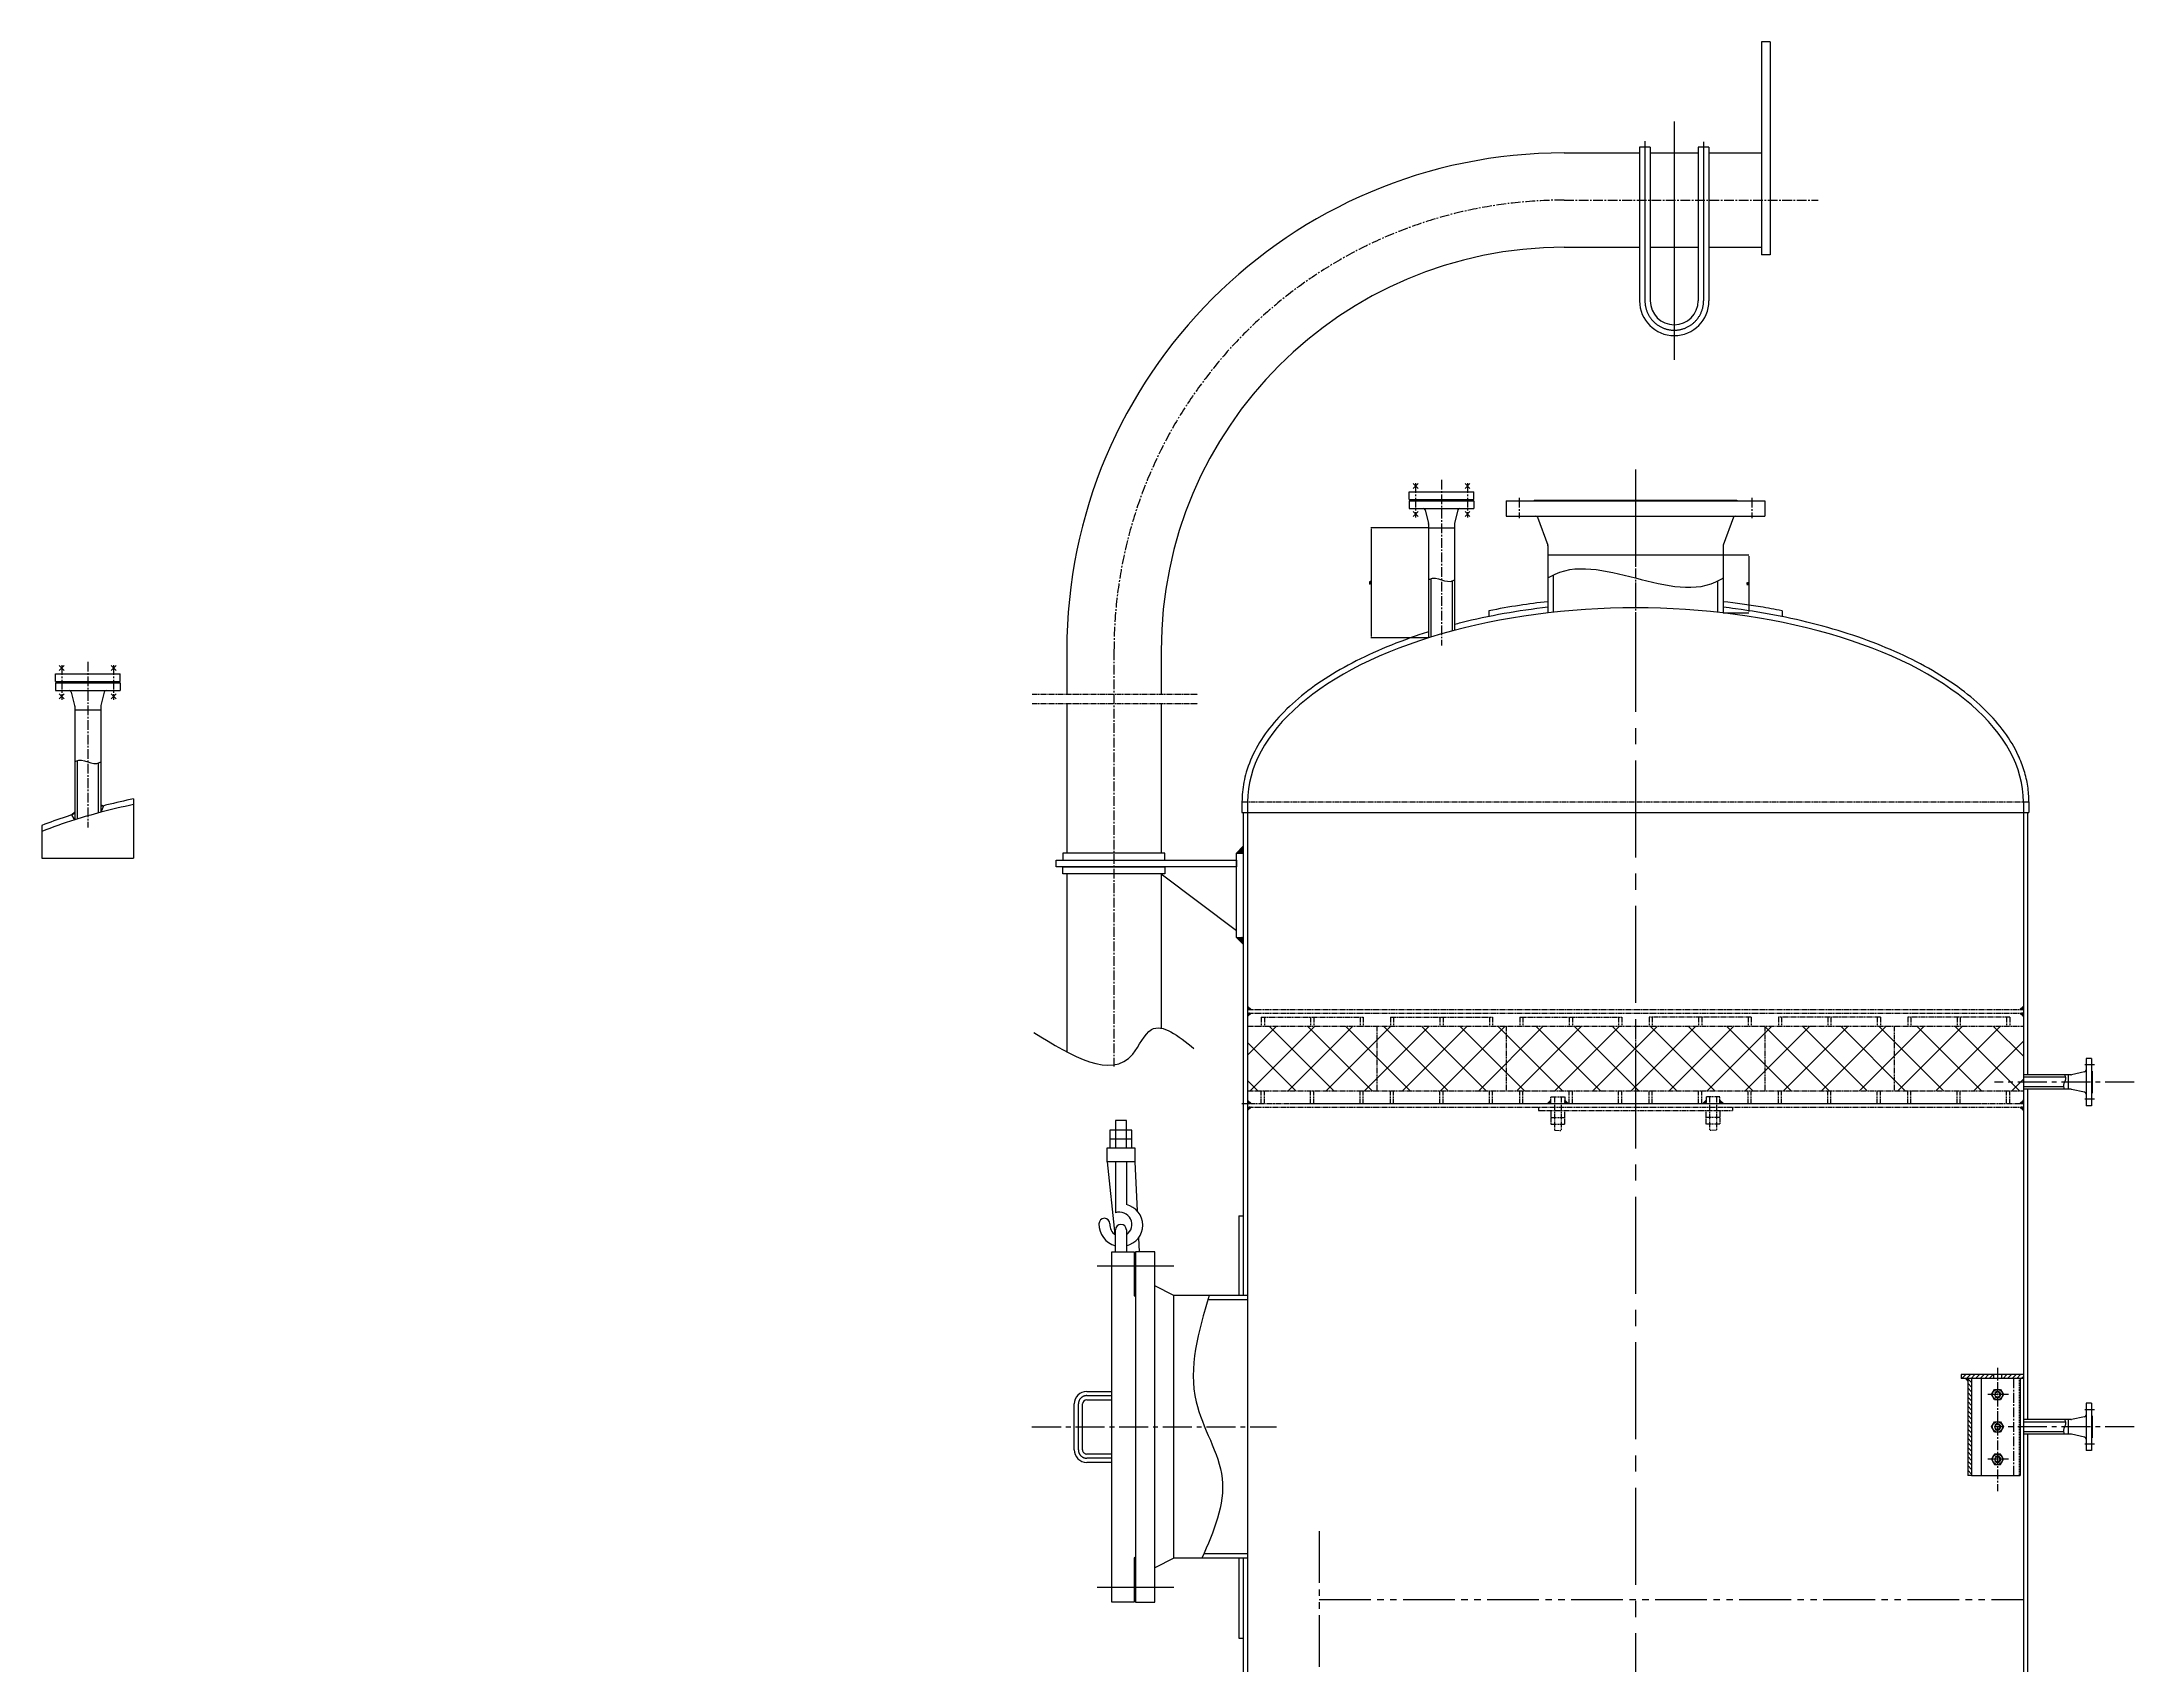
# Model space of a CAD drawing. Extents: x 45567 to 121349, y -17555 to 19241.
# Drawn here: x 65056 to 69911, y 11748 to 15514 of the extents above; entities that cross this region are included whole.
import ezdxf

# ---------------------------------------------------------------- set-up
doc = ezdxf.new("R2010")
doc.units = 0
doc.header["$LTSCALE"] = 30
doc.header["$MEASUREMENT"] = 0
for name, pattern in [('CENTER2', [1.125, 0.75, -0.125, 0.125, -0.125]), ('DASHDOT-S', [14, 10, -2, 0, -2]), ('LIDIVIDE', [0.65, 0.4, -0.05, 0.05, -0.05, 0.05, -0.05])]:
    doc.linetypes.add(name, pattern=pattern)
doc.layers.get('DEFPOINTS').update_dxf_attribs({"linetype": 'CONTINUOUS'})
for name, color, linetype in [('1', 2, 'CONTINUOUS'), ('2', 1, 'CONTINUOUS'), ('3', 3, 'CENTER2'), ('4', 3, 'CENTER2'), ('5', 6, 'LIDIVIDE')]:
    doc.layers.add(name, color=color, linetype=linetype)
doc.styles.add('HZ', font='simplex.shx', dxfattribs={"width": 0.75, "bigfont": 'SBTXT.shx'})
doc.dimstyles.new('STANDARD$0', dxfattribs={"dimtxt": 3.2, "dimasz": 2.8, "dimexe": 0.6, "dimexo": 0.6, "dimgap": 1, "dimtad": 1, "dimdec": 0, "dimzin": 0, "dimdsep": 46, "dimtxsty": 'HZ', "dimcen": 0.09, "dimadec": 0, "dimazin": 0, "dimtfac": 1, "dimtdec": 0, "dimtmove": 0, "dimatfit": 3, "dimfxl": 0, "dimtolj": 1, "dimtzin": 0, "dimarcsym": 0})

# ---------------------------------------------------------------- blocks, each defined once
blk = doc.blocks.new('*D844')
at = {"layer": '1', "color": 0, "lineweight": -2}
for p, q in [((68957.3, 14324), (69016.8, 14324)), ((69016.2, 14321.2), (69016.2, 14192.2)), ((68957.3, 14189.4), (69016.8, 14189.4))]:
    blk.add_line(p, q, dxfattribs=at)
at = {"layer": '1', "color": 0}
for points in [[(69015.7, 14321.2), (69016.6, 14321.2), (69016.2, 14324)], [(69015.7, 14192.2), (69016.6, 14192.2), (69016.2, 14189.4)]]:
    blk.add_solid(points, dxfattribs=at)
at = {"layer": 'DEFPOINTS', "color": 0}
for p in [(68956.7, 14324), (68956.7, 14189.4), (69016.2, 14189.4)]:
    blk.add_point(p, dxfattribs=at)
at = {"layer": '1', "color": 0, "insert": (69013.6, 14256.7), "char_height": 3.2, "attachment_point": 5, "rotation": 90, "style": 'HZ'}
blk.add_mtext('\\A1;135', dxfattribs=at)
blk = doc.blocks.new('*D845')
at = {"layer": '1', "color": 0, "lineweight": -2}
for p, q in [((68272.7, 14387), (68139.7, 14387)), ((68140.3, 14384.2), (68140.3, 14134.4)), ((68272.7, 14131.6), (68139.7, 14131.6))]:
    blk.add_line(p, q, dxfattribs=at)
at = {"layer": '1', "color": 0}
for points in [[(68139.8, 14384.2), (68140.8, 14384.2), (68140.3, 14387)], [(68139.8, 14134.4), (68140.8, 14134.4), (68140.3, 14131.6)]]:
    blk.add_solid(points, dxfattribs=at)
at = {"layer": 'DEFPOINTS', "color": 0}
for p in [(68273.3, 14387), (68140.3, 14131.6), (68273.3, 14131.6)]:
    blk.add_point(p, dxfattribs=at)
at = {"layer": '1', "color": 0, "insert": (68137.7, 14259.3), "char_height": 3.2, "attachment_point": 5, "rotation": 90, "style": 'HZ'}
blk.add_mtext('\\A1;255', dxfattribs=at)

msp = doc.modelspace()

# ---------------------------------------------------------------- hatches: boundary and pattern name
at = {"layer": '1'}
h = msp.add_hatch(dxfattribs=at)
h.set_pattern_fill('ANSI37', color=256, style=0)
h.set_pattern_definition([(45, (19733.07079, 16025.40046), (-0.08838834765, 0.08838834765), []), (135, (19733.07079, 16025.40046), (-0.08838834765, -0.08838834765), [])])
h.paths.add_polyline_path([(67843.460792, 13647.817223), (67827.542596, 13631.899027), (67843.460792, 13631.899027)])
h = msp.add_hatch(dxfattribs=at)
h.set_pattern_fill('ANSI37', color=256, style=0)
h.set_pattern_definition([(315, (19733.07079, 11043.11959), (-0.08838834765, -0.08838834765), []), (225, (19733.07079, 11043.11959), (-0.08838834765, 0.08838834765), [])])
h.paths.add_polyline_path([(67843.460792, 13420.702829), (67827.542596, 13436.621024), (67843.460792, 13436.621024)])
h = msp.add_hatch(dxfattribs=at)
h.set_pattern_fill('ANSI37', color=256, style=0)
h.set_pattern_definition([(315, (19719.07079, 10206.56046), (-0.08838834765, -0.08838834765), []), (225, (19719.07079, 10206.56046), (-0.08838834765, 0.08838834765), [])])
h.paths.add_polyline_path([(67861.460792, 13268.980465), (67853.460792, 13268.980465), (67853.460792, 13276.980465)])
h.paths.add_polyline_path([(67853.460792, 13252.980465), (67853.460792, 13260.980465), (67861.460792, 13260.980465)])
h = msp.add_hatch(dxfattribs=at)
h.set_pattern_fill('ANSI37', color=256, style=0)
h.set_pattern_definition([(225, (117787.85079, 10206.57952), (0.08838834765, -0.08838834765), []), (315, (117787.85079, 10206.57952), (0.08838834765, 0.08838834765), [])])
h.paths.add_polyline_path([(69645.460792, 13268.99952), (69653.460792, 13268.99952), (69653.460792, 13276.99952)])
h.paths.add_polyline_path([(69653.460792, 13252.99952), (69653.460792, 13260.99952), (69645.460792, 13260.99952)])
h = msp.add_hatch(dxfattribs=at)
h.set_pattern_fill('ANSI37', color=256, style=0)
h.set_pattern_definition([(45, (19719.07079, 16105.40046), (-0.08838834765, 0.08838834765), []), (135, (19719.07079, 16105.40046), (-0.08838834765, -0.08838834765), [])])
h.paths.add_polyline_path([(67861.460792, 13042.980465), (67853.460792, 13042.980465), (67853.460792, 13034.980465)])
h.paths.add_polyline_path([(67853.460792, 13058.980465), (67853.460792, 13050.980465), (67861.460792, 13050.980465)])
h = msp.add_hatch(dxfattribs=at)
h.set_pattern_fill('ANSI37', color=256, style=0)
h.set_pattern_definition([(45, (19819.07079, 16105.40046), (-0.08838834765, 0.08838834765), []), (135, (19819.07079, 16105.40046), (-0.08838834765, -0.08838834765), [])])
h.paths.add_polyline_path([(68549.420792, 13050.980465), (68557.420792, 13050.980465), (68557.420792, 13058.980465)])
h = msp.add_hatch(dxfattribs=at)
h.set_pattern_fill('ANSI37', color=256, style=0)
h.set_pattern_definition([(135, (117327.77079, 16105.40046), (0.08838834765, 0.08838834765), []), (45, (117327.77079, 16105.40046), (0.08838834765, -0.08838834765), [])])
h.paths.add_polyline_path([(68589.420792, 13058.980465), (68597.420792, 13050.980465), (68589.420792, 13050.980465)])
h = msp.add_hatch(dxfattribs=at)
h.set_pattern_fill('ANSI37', color=256, style=0)
h.set_pattern_definition([(45, (20179.15079, 16105.40046), (-0.08838834765, 0.08838834765), []), (135, (20179.15079, 16105.40046), (-0.08838834765, -0.08838834765), [])])
h.paths.add_polyline_path([(68917.500792, 13058.980465), (68909.500792, 13050.980465), (68917.500792, 13050.980465)])
h = msp.add_hatch(dxfattribs=at)
h.set_pattern_fill('ANSI37', color=256, style=0)
h.set_pattern_definition([(135, (117687.85079, 16105.40046), (0.08838834765, 0.08838834765), []), (45, (117687.85079, 16105.40046), (0.08838834765, -0.08838834765), [])])
h.paths.add_polyline_path([(68949.500792, 13058.980465), (68957.500792, 13050.980465), (68949.500792, 13050.980465)])
h = msp.add_hatch(dxfattribs=at)
h.set_pattern_fill('ANSI37', color=256, style=0)
h.set_pattern_definition([(135, (117787.85079, 16105.41952), (0.08838834765, 0.08838834765), []), (45, (117787.85079, 16105.41952), (0.08838834765, -0.08838834765), [])])
h.paths.add_polyline_path([(69645.460792, 13042.99952), (69653.460792, 13042.99952), (69653.460792, 13034.99952)])
h.paths.add_polyline_path([(69653.460792, 13058.99952), (69653.460792, 13050.99952), (69645.460792, 13050.99952)])
h = msp.add_hatch(dxfattribs=at)
h.set_pattern_fill('ANSI31', color=256, scale=60, angle=90, style=0)
h.set_pattern_definition([(45, (912020.8736, -229697.015), (5.30330086, -5.30330086), [])])
h.paths.add_polyline_path([(69602.460792, 12422.480465), (69653.460792, 12422.480465), (69653.460792, 12413.480465), (69602.460792, 12413.480465)])
h.paths.add_polyline_path([(69509.460792, 12422.480465), (69584.460792, 12422.480465), (69584.460792, 12413.480465), (69509.460792, 12413.480465)])
h = msp.add_hatch(dxfattribs=at)
h.set_pattern_fill('ANSI31', color=256, scale=60, style=0)
h.set_pattern_definition([(135, (912020.8736, -229697.015), (5.30330086, 5.30330086), [])])
h.paths.add_polyline_path([(69533.460792, 12300.980465), (69524.460792, 12300.980465), (69524.460792, 12413.480465), (69533.460792, 12413.480465)])
h.paths.add_polyline_path([(69533.460792, 12188.480465), (69524.460792, 12188.480465), (69524.460792, 12300.980465), (69533.460792, 12300.980465)])
at = {"layer": '5'}
h = msp.add_hatch(dxfattribs=at)
h.set_pattern_fill('ANSI37', color=256, scale=500, style=0)
h.set_pattern_definition([(45, (-265002.41, -89617.467), (-44.194174, 44.194174), []), (135, (-265002.41, -89617.467), (-44.194174, -44.194174), [])])
h.paths.add_polyline_path([(68153.460792, 13080.980465), (68153.460792, 13230.980465), (67853.460792, 13230.980465), (67853.460792, 13080.980465)])
h.paths.add_polyline_path([(68453.460792, 13080.980465), (68453.460792, 13230.980465), (68153.460792, 13230.980465), (68153.460792, 13080.980465)])
h.paths.add_polyline_path([(68753.460792, 13080.980465), (68753.460792, 13230.980465), (68453.460792, 13230.980465), (68453.460792, 13080.980465)])
h.paths.add_polyline_path([(69053.460792, 13080.980465), (69053.460792, 13230.980465), (68753.460792, 13230.980465), (68753.460792, 13080.980465)])
h.paths.add_polyline_path([(69353.460792, 13080.980465), (69353.460792, 13230.980465), (69053.460792, 13230.980465), (69053.460792, 13080.980465)])
h.paths.add_polyline_path([(69653.460792, 13080.980465), (69653.460792, 13230.980465), (69353.460792, 13230.980465), (69353.460792, 13080.980465)])

# ---------------------------------------------------------------- linework, layer by layer
at = {"layer": '1'}
for p, q in [((65192.271141, 13743.986933), (65198.926716, 13741.843358)), ((65198.926716, 13741.843358), (65194.375283, 13730.165194)), ((65268.505682, 13757.831565), (65268.505682, 13620.367001)), ((65055.736601, 13696.312342), (65055.736601, 13620.367001)), ((65131.971141, 13727.776311), (65124.768954, 13720.613419)), ((65124.768954, 13720.613419), (65130.172209, 13711.906918)), ((65130.172209, 13711.906918), (65130.172209, 13708.689813)), ((65194.375283, 13730.165194), (65194.375283, 13727.236253)), ((67827.542596, 13631.899027), (67843.460792, 13647.817223)), ((65055.736601, 13620.367001), (65268.505682, 13620.367001)), ((67827.542596, 13436.621024), (67843.460792, 13420.702829)), ((67853.460792, 13276.980465), (67861.460792, 13268.980465)), ((67861.460792, 13260.980465), (67853.460792, 13252.980465)), ((69653.460792, 13276.99952), (69645.460792, 13268.99952)), ((69645.460792, 13260.99952), (69653.460792, 13252.99952)), ((67861.460792, 13050.980465), (67853.460792, 13058.980465)), ((67853.460792, 13034.980465), (67861.460792, 13042.980465)), ((69645.460792, 13050.99952), (69653.460792, 13058.99952)), ((69653.460792, 13034.99952), (69645.460792, 13042.99952)), ((69642.642104, 12409.274461), (69645.754343, 12409.274461)), ((69642.642104, 12405.310701), (69645.754343, 12405.310701)), ((69642.642104, 12401.500467), (69645.754343, 12401.500467)), ((69642.642104, 12397.478398), (69645.754343, 12397.478398)), ((69642.642104, 12393.514639), (69645.754343, 12393.514639)), ((69642.642104, 12389.704405), (69645.754343, 12389.704405)), ((69642.642104, 12385.894171), (69645.754343, 12385.894171)), ((69642.642104, 12381.930412), (69645.754343, 12381.930412)), ((69642.642104, 12377.966652), (69645.754343, 12377.966652)), ((69642.642104, 12374.156419), (69645.754343, 12374.156419)), ((69642.642104, 12370.346185), (69645.754343, 12370.346185)), ((69642.642104, 12366.382425), (69645.754343, 12366.382425)), ((69642.642104, 12362.360356), (69645.754343, 12362.360356)), ((69642.642104, 12358.550123), (69645.754343, 12358.550123)), ((69642.642104, 12354.586363), (69645.754343, 12354.586363)), ((69642.642104, 12350.622603), (69645.754343, 12350.622603)), ((69642.642104, 12346.81237), (69645.754343, 12346.81237)), ((69642.642104, 12342.7903), (69645.754343, 12342.7903)), ((69642.642104, 12338.826541), (69645.754343, 12338.826541)), ((69642.642104, 12335.016307), (69645.754343, 12335.016307)), ((69642.642104, 12331.206074), (69645.754343, 12331.206074)), ((69642.642104, 12327.242314), (69645.754343, 12327.242314)), ((69642.642104, 12323.278555), (69645.754343, 12323.278555)), ((69642.642104, 12319.468321), (69645.754343, 12319.468321)), ((69642.642104, 12315.658087), (69645.754343, 12315.658087)), ((69642.642104, 12311.694328), (69645.754343, 12311.694328)), ((69642.642104, 12307.672259), (69645.754343, 12307.672259)), ((69642.642104, 12303.862025), (69645.754343, 12303.862025)), ((69642.642104, 12299.898265), (69645.754343, 12299.898265)), ((69642.642104, 12299.898265), (69645.754343, 12299.898265)), ((69642.642104, 12295.934506), (69645.754343, 12295.934506)), ((69642.642104, 12292.124272), (69645.754343, 12292.124272)), ((69642.642104, 12288.102203), (69645.754343, 12288.102203)), ((69642.642104, 12284.138443), (69645.754343, 12284.138443)), ((69642.642104, 12280.32821), (69645.754343, 12280.32821)), ((69642.642104, 12276.517976), (69645.754343, 12276.517976)), ((69642.642104, 12272.554217), (69645.754343, 12272.554217)), ((69642.642104, 12268.590457), (69645.754343, 12268.590457)), ((69642.642104, 12264.780223), (69645.754343, 12264.780223)), ((69642.642104, 12260.96999), (69645.754343, 12260.96999)), ((69642.642104, 12257.00623), (69645.754343, 12257.00623)), ((69642.642104, 12252.984161), (69645.754343, 12252.984161)), ((69642.642104, 12249.173927), (69645.754343, 12249.173927)), ((69642.642104, 12245.210168), (69645.754343, 12245.210168)), ((69642.642104, 12241.246408), (69645.754343, 12241.246408)), ((69642.642104, 12237.436175), (69645.754343, 12237.436175)), ((69642.642104, 12233.414105), (69645.754343, 12233.414105)), ((69642.642104, 12229.450346), (69645.754343, 12229.450346)), ((69642.642104, 12225.640112), (69645.754343, 12225.640112)), ((69642.642104, 12221.829878), (69645.754343, 12221.829878)), ((69642.642104, 12217.866119), (69645.754343, 12217.866119)), ((69642.642104, 12213.902359), (69645.754343, 12213.902359)), ((69642.642104, 12210.092126), (69645.754343, 12210.092126)), ((69642.642104, 12206.281892), (69645.754343, 12206.281892)), ((69642.642104, 12202.318133), (69645.754343, 12202.318133)), ((69642.642104, 12198.296063), (69645.754343, 12198.296063)), ((69642.642104, 12194.48583), (69645.754343, 12194.48583)), ((69642.642104, 12190.52207), (69645.754343, 12190.52207))]:
    msp.add_line(p, q, dxfattribs=at)
for centre, start, end in [((69593.460792, 12375.980465), 220.358863174, 149.651941437), ((69593.460792, 12300.980465), 220.358863174, 149.651941437), ((69593.460792, 12225.980465), 210.348058563, 139.641136826)]:
    msp.add_arc(centre, 7.5, start, end, dxfattribs=at)
for points in [[(68550.260792, 14270.281634), (68556.260792, 14273.881634), (68950.660792, 14266.681634), (68956.660792, 14270.281634)], [(68273.310678, 14266.143246), (68276.310678, 14267.943246), (68330.610678, 14264.343246), (68333.610678, 14266.143246)], [(65131.971028, 13843.811404), (65134.971028, 13845.611404), (65189.271028, 13842.011404), (65192.271028, 13843.811404)], [(67357.100792, 13216.170465), (67586.830792, 13165.880465), (67630.590792, 13222.730465), (67729.040792, 13179.000465)], [(69749.035792, 13117.830465), (69750.835792, 13114.830465), (69747.235792, 13087.130465), (69749.035792, 13084.130465)], [(67764.084047, 12605.780465), (67733.999038, 12359.224016), (67794.315827, 12181.448494), (67747.64728, 11996.180465)], [(69749.035792, 12317.830465), (69750.835792, 12314.830465), (69747.235792, 12287.130465), (69749.035792, 12284.130465)]]:
    msp.add_spline(points, degree=3, dxfattribs=at)
msp.add_solid([(69524.460792, 12413.480465), (69517.786021, 12413.480465), (69524.460792, 12405.073386)], dxfattribs=at)
at = {"layer": '2', "ltscale": 5}
for p, q in [((69045.946067, 15513.99203), (69045.946067, 15020.163662)), ((69065.968925, 15513.99203), (69045.946067, 15513.99203)), ((69065.968925, 15513.99203), (69065.968925, 15020.163662)), ((68762.88159, 15269.679486), (68762.88159, 14913.238126)), ((68787.910162, 15269.679486), (68762.88159, 15269.679486)), ((68787.910162, 15269.679486), (68787.910162, 14913.238126)), ((68899.011421, 15269.679486), (68899.011421, 14913.238126)), ((68924.039993, 15269.679486), (68899.011421, 15269.679486)), ((68924.039993, 15269.679486), (68924.039993, 14913.238126)), ((69065.968925, 15020.163662), (69045.946067, 15020.163662)), ((67572.150931, 13012.180464), (67546.750931, 13012.180464)), ((67546.750931, 13012.180464), (67546.750931, 12948.680464)), ((67572.150931, 12948.680464), (67572.150931, 13012.180464)), ((67584.850931, 12989.320464), (67534.050931, 12989.320464)), ((67534.050931, 12989.320464), (67534.050931, 12948.680464)), ((67534.050931, 12969.000464), (67584.850931, 12969.000464)), ((67584.850931, 12948.680464), (67584.850931, 12989.320464)), ((67527.824561, 12948.680464), (67559.450931, 12948.680464)), ((67527.824561, 12915.660464), (67527.824561, 12948.680464)), ((67592.002103, 12915.660464), (67527.824561, 12915.660464)), ((67527.824561, 12915.660464), (67545.270415, 12747.654313)), ((67546.750931, 12915.660464), (67546.750931, 12797.550464)), ((67559.450931, 12948.680464), (67592.002103, 12948.680464)), ((67572.150931, 12915.660464), (67572.150931, 12816.600464)), ((67592.002103, 12948.680464), (67592.002103, 12915.660464)), ((67592.002103, 12915.660464), (67597.551465, 12801.91949)), ((67546.750931, 12707.380464), (67546.750931, 12758.180464)), ((67572.150931, 12758.180464), (67572.150931, 12707.380464)), ((67600.587569, 12739.690837), (67602.163975, 12707.380464)), ((67538.306506, 12707.380464), (67590.557934, 12707.380464)), ((67538.306506, 11894.580465), (67538.306506, 12707.380464)), ((67590.557934, 12707.380464), (67590.557934, 12605.780465)), ((67637.971268, 12707.380464), (67593.460792, 12707.380464)), ((67593.460792, 12707.380464), (67593.460792, 11894.580465)), ((67637.971268, 11894.580465), (67637.971268, 12707.380464)), ((67682.481744, 12605.780465), (67637.971268, 12628.035703)), ((67590.557934, 12605.780465), (67593.460792, 12602.877607)), ((67853.460792, 12605.780465), (67682.481744, 12605.780465)), ((67682.481744, 11996.180465), (67682.481744, 12605.780465)), ((67853.460792, 12595.780465), (67761.146789, 12595.780465)), ((67593.460792, 11999.083322), (67590.557934, 11996.180465)), ((67590.557934, 11996.180465), (67590.557934, 11894.580465)), ((67682.481744, 11996.180465), (67637.971268, 11973.925227)), ((67853.460792, 11996.180465), (67682.481744, 11996.180465)), ((67853.460792, 12006.180465), (67751.93814, 12006.180465)), ((67590.557934, 11894.580465), (67538.306506, 11894.580465)), ((67593.460792, 11894.580465), (67637.971268, 11894.580465))]:
    msp.add_line(p, q, dxfattribs=at)
at = {"layer": '2'}
for p, q in [((68587.960792, 15256.334619), (68762.88159, 15256.334619)), ((68787.910162, 15256.334619), (68899.011421, 15256.334619)), ((68924.039993, 15256.334619), (69045.946067, 15256.334619)), ((68587.960792, 15037.334619), (68762.88159, 15037.334619)), ((68787.910162, 15037.334619), (68899.011421, 15037.334619)), ((68924.039993, 15037.334619), (69045.946067, 15037.334619)), ((68228.460792, 14452.580465), (68228.460792, 14470.480465)), ((68228.460792, 14470.480465), (68378.460792, 14470.480465)), ((68237.444018, 14489.281462), (68248.977565, 14477.747914)), ((68248.977565, 14489.281462), (68237.444018, 14477.747914)), ((68369.477565, 14489.281462), (68357.944018, 14477.747914)), ((68357.944018, 14489.281462), (68369.477565, 14477.747914)), ((68378.460792, 14452.580465), (68378.460792, 14470.480465)), ((68228.460792, 14452.580465), (68378.460792, 14452.580465)), ((68228.460792, 14449.380465), (68378.460792, 14449.380465)), ((68228.460792, 14449.380465), (68228.460792, 14431.480465)), ((68228.460792, 14431.480465), (68378.460792, 14431.480465)), ((68237.444018, 14412.679467), (68248.977565, 14424.213015)), ((68248.977565, 14412.679467), (68237.444018, 14424.213015)), ((68257.460792, 14450.980465), (68257.460792, 14452.580465)), ((68257.460792, 14450.980465), (68349.460792, 14450.980465)), ((68257.460792, 14450.980465), (68257.460792, 14449.380465)), ((68257.460792, 14450.980465), (68349.460792, 14450.980465)), ((68265.31126, 14428.068981), (68273.177155, 14396.51652)), ((68341.610323, 14428.068981), (68333.744428, 14396.51652)), ((68349.460792, 14450.980465), (68349.460792, 14452.580465)), ((68349.460792, 14450.980465), (68349.460792, 14449.380465)), ((68369.477565, 14412.679467), (68357.944018, 14424.213015)), ((68357.944018, 14412.679467), (68369.477565, 14424.213015)), ((68378.460792, 14449.380465), (68378.460792, 14431.480465)), ((68453.460792, 14449.380465), (69053.460792, 14449.380465)), ((68453.460792, 14449.380465), (68453.460792, 14413.980465)), ((68518.460792, 14450.980465), (68988.460792, 14450.980465)), ((68518.460792, 14450.980465), (68518.460792, 14449.380465)), ((68988.460792, 14450.980465), (68988.460792, 14449.380465)), ((69053.460792, 14449.380465), (69053.460792, 14413.980465)), ((68273.310792, 14395.428003), (68273.310792, 14131.590494)), ((68273.310792, 14386.980465), (68333.610792, 14386.980465)), ((68333.610792, 14395.428003), (68333.610792, 14149.015004)), ((68453.460792, 14413.980465), (69053.460792, 14413.980465)), ((68526.051231, 14411.04964), (68549.978337, 14346.739631)), ((68980.870352, 14411.04964), (68956.943246, 14346.739631)), ((68550.260792, 14345.170456), (68550.260792, 14189.360939)), ((68550.260792, 14323.980465), (68956.660792, 14323.980465)), ((68956.660792, 14345.170456), (68956.660792, 14189.360939)), ((68562.760792, 14277.373236), (68562.760792, 14190.762658)), ((68278.910792, 14269.017048), (68278.910792, 14133.342302)), ((68328.010792, 14263.269517), (68328.010792, 14147.525638)), ((68944.160792, 14263.190033), (68944.160792, 14190.762658)), ((68413.460792, 14194.159398), (68413.460792, 14180.899022)), ((69093.460792, 14194.159426), (69093.460792, 14180.899215)), ((67433.960792, 14102.334619), (67433.960792, 14000.721468)), ((67652.960792, 14102.334619), (67652.960792, 14000.721468)), ((65087.121141, 14030.248623), (65087.121141, 14048.148623)), ((65087.121141, 14048.148623), (65237.121141, 14048.148623)), ((65096.104367, 14066.94962), (65107.637915, 14055.416072)), ((65107.637915, 14066.94962), (65096.104367, 14055.416072)), ((65228.137915, 14066.94962), (65216.604367, 14055.416072)), ((65216.604367, 14066.94962), (65228.137915, 14055.416072)), ((65237.121141, 14030.248623), (65237.121141, 14048.148623)), ((65087.121141, 14030.248623), (65237.121141, 14030.248623)), ((65087.121141, 14027.048623), (65237.121141, 14027.048623)), ((65087.121141, 14027.048623), (65087.121141, 14009.148623)), ((65087.121141, 14009.148623), (65237.121141, 14009.148623)), ((65096.104367, 13990.347625), (65107.637915, 14001.881173)), ((65107.637915, 13990.347625), (65096.104367, 14001.881173)), ((65116.121141, 14028.648623), (65116.121141, 14030.248623)), ((65116.121141, 14028.648623), (65208.121141, 14028.648623)), ((65116.121141, 14028.648623), (65116.121141, 14027.048623)), ((65116.121141, 14028.648623), (65208.121141, 14028.648623)), ((65123.97161, 14005.737139), (65131.837505, 13974.184677)), ((65200.270673, 14005.737139), (65192.404777, 13974.184677)), ((65208.121141, 14028.648623), (65208.121141, 14030.248623)), ((65208.121141, 14028.648623), (65208.121141, 14027.048623)), ((65228.137915, 13990.347625), (65216.604367, 14001.881173)), ((65216.604367, 13990.347625), (65228.137915, 14001.881173)), ((65237.121141, 14027.048623), (65237.121141, 14009.148623)), ((65131.971141, 13973.096161), (65131.971141, 13709.258652)), ((65131.971141, 13964.648623), (65192.271141, 13964.648623)), ((65192.271141, 13973.096161), (65192.271141, 13726.683162)), ((67433.960792, 13978.790285), (67433.960792, 13631.899027)), ((67652.960792, 13978.790285), (67652.960792, 13631.899027)), ((65137.571141, 13846.685206), (65137.571141, 13711.01046)), ((65186.671141, 13840.937675), (65186.671141, 13725.193796)), ((67840.460792, 13750.980465), (67840.460792, 13725.980465)), ((67853.460792, 13750.980465), (67853.460792, -3339.019535)), ((69653.460792, 13750.980465), (69653.460792, -7749.019535)), ((69666.460792, 13750.980465), (69666.460792, 13725.980465)), ((67840.460792, 13725.980465), (69666.460792, 13725.980465)), ((67843.460792, 13725.980465), (67843.460792, 12605.780465)), ((69663.460792, 13725.980465), (69663.460792, 13117.830465)), ((67433.960792, 13584.14334), (67433.960792, 13171.186277)), ((67652.960792, 13584.14334), (67652.960792, 13225.83439)), ((67652.960792, 13584.14334), (67827.542596, 13452.539587)), ((67827.542596, 13436.621024), (67843.460792, 13436.621024)), ((69763.967865, 13117.830465), (69653.460792, 13117.830465)), ((69751.508895, 13112.290465), (69653.460792, 13112.290465)), ((69757.460792, 13117.830465), (69757.460792, 13084.130465)), ((69795.434956, 13124.698649), (69764.942029, 13117.937174)), ((69811.860792, 13155.980465), (69798.960792, 13155.980465)), ((69798.960792, 13155.980465), (69798.960792, 13045.980465)), ((69811.860792, 13155.980465), (69811.860792, 13045.980465)), ((69813.460792, 13126.480465), (69811.860792, 13126.480465)), ((69813.460792, 13126.480465), (69813.460792, 13075.480465)), ((69746.562688, 13089.670465), (69653.460792, 13089.670465)), ((69763.967865, 13084.130465), (69653.460792, 13084.130465)), ((69663.460792, 13084.130465), (69663.460792, 12317.830465)), ((69795.434956, 13077.26228), (69764.942029, 13084.023755)), ((69813.460792, 13075.480465), (69811.860792, 13075.480465)), ((69811.860792, 13045.980465), (69798.960792, 13045.980465)), ((67833.460792, 12790.980465), (67843.460792, 12790.980465)), ((67833.460792, 12790.980465), (67833.460792, 12605.780465)), ((67593.460792, 12602.877607), (67593.460792, 11999.083322)), ((67480.249363, 12383.228084), (67538.306506, 12383.228084)), ((69509.460792, 12422.480465), (69509.460792, 12413.480465)), ((69653.460792, 12422.480465), (69509.460792, 12422.480465)), ((69653.460792, 12413.480465), (69509.460792, 12413.480465)), ((69524.460792, 12413.480465), (69524.460792, 12188.480465)), ((69533.460792, 12413.480465), (69533.460792, 12188.480465)), ((69555.754343, 12413.480465), (69555.754343, 12188.480465)), ((69584.460792, 12422.480465), (69584.460792, 12413.480465)), ((69602.460792, 12422.480465), (69602.460792, 12413.480465)), ((69645.754343, 12413.480465), (69645.754343, 12188.480465)), ((69653.460792, 12422.480465), (69653.460792, 12413.480465)), ((67451.220792, 12247.761417), (67451.220792, 12354.199512)), ((67470.573173, 12247.761417), (67470.573173, 12354.199512)), ((67480.249363, 12363.875703), (67538.306506, 12363.875703)), ((69811.860792, 12355.980465), (69798.960792, 12355.980465)), ((69798.960792, 12355.980465), (69798.960792, 12245.980465)), ((69811.860792, 12355.980465), (69811.860792, 12245.980465)), ((69763.967865, 12317.830465), (69653.460792, 12317.830465)), ((69751.508895, 12312.290465), (69653.460792, 12312.290465)), ((69746.562688, 12289.670465), (69653.460792, 12289.670465)), ((69763.967865, 12284.130465), (69653.460792, 12284.130465)), ((69663.460792, 12284.130465), (69663.460792, 10287.480465)), ((69757.460792, 12317.830465), (69757.460792, 12284.130465)), ((69795.434956, 12324.698649), (69764.942029, 12317.937174)), ((69795.434956, 12277.26228), (69764.942029, 12284.023755)), ((69813.460792, 12326.480465), (69811.860792, 12326.480465)), ((69813.460792, 12326.480465), (69813.460792, 12275.480465)), ((67538.306506, 12238.085227), (67480.249363, 12238.085227)), ((69811.860792, 12245.980465), (69798.960792, 12245.980465)), ((69813.460792, 12275.480465), (69811.860792, 12275.480465)), ((67538.306506, 12218.732846), (67480.249363, 12218.732846)), ((69533.460792, 12188.480465), (69524.460792, 12188.480465)), ((69533.460792, 12188.480465), (69645.754343, 12188.480465)), ((67833.460792, 11996.180465), (67833.460792, 11810.980465)), ((67843.460792, 11996.180465), (67843.460792, 10705.780465)), ((67833.460792, 11810.980465), (67843.460792, 11810.980465))]:
    msp.add_line(p, q, dxfattribs=at)
for points in [[(67409.565453, 13600.061902), (67409.565453, 13615.980465), (67827.542596, 13615.980465), (67827.542596, 13600.061902)], [(67424.369974, 13615.980465), (67661.332015, 13615.980465), (67661.332015, 13631.899027), (67424.369974, 13631.899027)], [(67424.369974, 13600.061902), (67661.332015, 13600.061902), (67661.332015, 13584.14334), (67424.369974, 13584.14334)], [(69600.388995, 12387.980465), (69607.317198, 12375.980465), (69600.388995, 12363.980465), (69586.532588, 12363.980465), (69579.604385, 12375.980465), (69586.532588, 12387.980465)], [(69600.388995, 12312.980465), (69607.317198, 12300.980465), (69600.388995, 12288.980465), (69586.532588, 12288.980465), (69579.604385, 12300.980465), (69586.532588, 12312.980465)], [(69600.388995, 12213.980465), (69607.317198, 12225.980465), (69600.388995, 12237.980465), (69586.532588, 12237.980465), (69579.604385, 12225.980465), (69586.532588, 12213.980465)]]:
    msp.add_lwpolyline(points, close=True, dxfattribs=at)
msp.add_lwpolyline([(67827.542596, 13436.621024), (67827.542596, 13631.899027), (67843.460792, 13631.899027), (67843.460792, 13436.621024)], dxfattribs=at)
for centre, radius in [((69593.460792, 12375.980465), 12), ((69593.460792, 12375.980465), 6), ((69593.460792, 12300.980465), 12), ((69593.460792, 12300.980465), 6), ((69593.460792, 12225.980465), 12), ((69593.460792, 12225.980465), 6)]:
    msp.add_circle(centre, radius, dxfattribs=at)
for centre, radius, start, end in [((68587.960792, 14102.334619), 1154, 90, 180), ((68587.960792, 14102.334619), 935, 90, 180), ((68260.944896, 14426.980465), 4.5, 13.998261518, 90), ((68345.976687, 14426.980465), 4.5, 90, 166.001738482), ((68268.810792, 14395.428003), 4.5, 0, 13.998261518), ((68338.110792, 14395.428003), 4.5, 166.001738482, 180), ((68521.833685, 14409.480465), 4.5, 20.408161619, 90), ((68985.087898, 14409.480465), 4.5, 90, 159.591838381), ((68545.760792, 14345.170456), 4.5, 0, 20.408161619), ((68961.160792, 14345.170456), 4.5, 159.591838381, 180), ((65119.605246, 14004.648623), 4.5, 13.998261518, 90), ((65204.637036, 14004.648623), 4.5, 90, 166.001738482), ((65127.471141, 13973.096161), 4.5, 0, 13.998261518), ((65196.771141, 13973.096161), 4.5, 166.001738482, 180), ((69763.967865, 13122.330465), 4.5, 270, 282.502428439), ((69794.460792, 13129.09194), 4.5, 282.502428439, 0), ((69763.967865, 13079.630465), 4.5, 77.497571561, 90), ((69794.460792, 13072.86899), 4.5, 0, 77.497571561), ((67480.249363, 12354.199513), 29.028571, 90.000000767, 180.000000767), ((67480.249363, 12354.199512), 9.67619, 90.000000767, 180.000000767), ((69763.967865, 12322.330465), 4.5, 270, 282.502428439), ((69763.967865, 12279.630465), 4.5, 77.497571561, 90), ((69794.460792, 12329.09194), 4.5, 282.502428439, 0), ((67480.249363, 12247.761417), 29.028571, 180.000000767, 270.000000767), ((67480.249363, 12247.761417), 9.67619, 180.000000767, 270.000000767), ((69794.460792, 12272.86899), 4.5, 0, 77.497571561)]:
    msp.add_arc(centre, radius, start, end, dxfattribs=at)
at = {"layer": '2', "ltscale": 5}
for centre, radius, start, end in [((68843.460792, 14913.238126), 80.579201, 180, 0), ((68843.460792, 14913.238126), 55.55063, 180, 0), ((67559.425521, 12770.543907), 50.8, 178.187710192, 255.552085098), ((67521.350931, 12772.150464), 12.7, 0, 180), ((67559.238075, 12768.869037), 25.4, 172.577207594, 240.55289476), ((67556.275931, 12770.562964), 28.619063, 303.690067526, 109.440034826), ((67559.450931, 12758.180464), 12.7, 0, 180), ((67561.567597, 12768.975464), 48.786756, 282.528807708, 77.471192292)]:
    msp.add_arc(centre, radius, start, end, dxfattribs=at)
at = {"layer": '2'}
for centre, major_axis, ratio, start_param, end_param in [((68753.460792, 13750.980465), (-900, 0), 0.5, 3.1415926536, 6.2831853072), ((65612.121141, 13328.648623), (-900, 0), 0.5, 5.1041265726, 5.1977186675), ((65612.121141, 13328.648623), (-900, 0), 0.5, 5.2751222648, 5.3788460182), ((65612.121141, 13328.648623), (906.29906, 4.613761), 0.4975615807, 2.0499292771, 2.1266166676)]:
    msp.add_ellipse(centre, major_axis=major_axis, ratio=ratio, start_param=start_param, end_param=end_param, dxfattribs=at)
for points, knots in [([(68550.260792, 14202.447262), (68515.814312, 14198.486225), (68481.82373, 14193.516446), (68414.23785, 14181.449503), (68380.683276, 14174.294553), (68343.242424, 14164.942257), (68338.415597, 14163.709432), (68333.610792, 14162.454986)], [4.93843685125, 4.93843685125, 4.93843685125, 4.93843685125, 5.05536138551, 5.05536138551, 5.17569818357, 5.17569818357, 5.19359807288, 5.19359807288, 5.19359807288, 5.19359807288]), ([(68550.260792, 14215.362156), (68527.123847, 14212.872387), (68505.648063, 14209.986781), (68460.435933, 14203.019169), (68436.763356, 14198.830177), (68413.460792, 14194.159398)], [4.93843685125, 4.93843685125, 4.93843685125, 4.93843685125, 5.01137719307, 5.01137719307, 5.09366039059, 5.09366039059, 5.09366039059, 5.09366039059]), ([(69093.460792, 14194.159426), (69076.946562, 14197.469679), (69060.246459, 14200.537924), (69015.369477, 14208.047475), (68986.912692, 14212.054324), (68956.660792, 14215.362021)], [4.33111769915, 4.33111769915, 4.33111769915, 4.33111769915, 4.38943112162, 4.38943112162, 4.48634103901, 4.48634103901, 4.48634103901, 4.48634103901]), ([(69666.460792, 13750.980465), (69666.460792, 13763.094853), (69665.534764, 13775.209055), (69661.843739, 13799.333435), (69659.078959, 13811.343348), (69651.746654, 13835.164929), (69647.179405, 13846.976552), (69633.157762, 13877.047168), (69622.403491, 13895.099038), (69596.77805, 13930.266185), (69581.907069, 13947.382724), (69548.304968, 13980.480241), (69529.57349, 13996.461742), (69488.532706, 14027.10528), (69466.223146, 14041.767345), (69418.345072, 14069.596131), (69392.776506, 14082.762709), (69338.740552, 14107.435453), (69310.273251, 14118.941457), (69250.840384, 14140.143817), (69219.874984, 14149.840036), (69155.882843, 14167.294035), (69122.856311, 14175.05171), (69055.209392, 14188.523923), (69020.589239, 14194.238384), (68975.871043, 14200.15555), (68966.28368, 14201.340649), (68956.660792, 14202.447115)], [3.1415926536, 3.1415926536, 3.1415926536, 3.1415926536, 3.2179438399, 3.2179438399, 3.2942950263, 3.2942950263, 3.3706462126, 3.3706462126, 3.4909830107, 3.4909830107, 3.6113198088, 3.6113198088, 3.7316566068, 3.7316566068, 3.8519934049, 3.8519934049, 3.9723302029, 3.9723302029, 4.092667001, 4.092667001, 4.2130037991, 4.2130037991, 4.3333405971, 4.3333405971, 4.4536773952, 4.4536773952, 4.486341039, 4.486341039, 4.486341039, 4.486341039]), ([(68273.310792, 14145.214653), (68266.627303, 14143.130496), (68259.996848, 14141.002562), (68222.976236, 14128.778504), (68193.716226, 14117.800248), (68137.978815, 14094.13638), (68111.501531, 14081.450926), (68061.702334, 14054.533516), (68038.380419, 14040.301718), (67995.223385, 14010.464958), (67975.388076, 13994.860044), (67939.496959, 13962.459245), (67923.440791, 13945.663025), (67895.370497, 13911.07368), (67883.356281, 13893.279497), (67863.611478, 13856.919959), (67855.882146, 13838.353297), (67845.981486, 13804.403477), (67843.021781, 13789.104746), (67840.824499, 13766.170082), (67840.460792, 13758.575283), (67840.460792, 13750.980465)], [5.2700463483, 5.2700463483, 5.2700463483, 5.2700463483, 5.2960349816, 5.2960349816, 5.4163717797, 5.4163717797, 5.5367085778, 5.5367085778, 5.6570453758, 5.6570453758, 5.7773821739, 5.7773821739, 5.8977189719, 5.8977189719, 6.01805577, 6.01805577, 6.1383925681, 6.1383925681, 6.2353188067, 6.2353188067, 6.2831853072, 6.2831853072, 6.2831853072, 6.2831853072]), ([(65268.505682, 13757.831565), (65247.587953, 13753.549345), (65226.984085, 13748.875439), (65201.902774, 13742.610415), (65197.075947, 13741.37759), (65192.271141, 13740.123144)], [5.100994481953, 5.100994481953, 5.100994481953, 5.100994481953, 5.175698183569, 5.175698183569, 5.193598072882, 5.193598072882, 5.193598072882, 5.193598072882]), ([(65131.971141, 13722.882811), (65125.287653, 13720.798653), (65118.657198, 13718.67072), (65092.807699, 13710.135319), (65074.008479, 13703.400168), (65055.736601, 13696.312342)], [5.27004634829, 5.27004634829, 5.27004634829, 5.27004634829, 5.29603498163, 5.29603498163, 5.37221751056, 5.37221751056, 5.37221751056, 5.37221751056])]:
    msp.add_open_spline(points, degree=3, knots=knots, dxfattribs=at)
at = {"layer": '3', "ltscale": 35}
for p, q in [((68843.460792, 15329.204777), (68843.460792, 14776.666706)), ((68775.395876, 15283.268457), (68775.395876, 14913.238126)), ((68911.525707, 15282.299271), (68911.525707, 14913.238126))]:
    msp.add_line(p, q, dxfattribs=at)
at = {"layer": '3'}
for p, q in [((68843.460792, 15256.334619), (68843.460792, 15037.334619)), ((68587.960792, 15146.834619), (69177.460792, 15146.834619)), ((67543.460792, 14102.334619), (67543.460792, 14000.721468)), ((67543.460792, 14000.721468), (67543.460792, 13137.280465)), ((69593.460792, 12438.387861), (69593.460792, 12151.6773)), ((69619.07413, 12375.980465), (69571.367541, 12375.980465)), ((69619.07413, 12225.980465), (69571.367541, 12225.980465))]:
    msp.add_line(p, q, dxfattribs=at)
at = {"layer": '3', "ltscale": 10}
msp.add_line((68753.460792, 14522.227649), (68753.460792, -13479.100933), dxfattribs=at)
at = {"layer": '3', "ltscale": 3}
for p, q in [((69910.566252, 13100.980465), (69586.739965, 13100.980465)), ((67353.007161, 12300.980465), (67920.181618, 12300.980465)), ((69910.566252, 12300.980465), (69586.739965, 12300.980465))]:
    msp.add_line(p, q, dxfattribs=at)
at = {"layer": '3', "linetype": 'DASHDOT-S'}
for p, q in [((67682.481744, 12673.513798), (67504.439839, 12673.513798)), ((67460.896982, 12247.761417), (67460.896982, 12354.199512)), ((67480.249363, 12373.551893), (67538.306506, 12373.551893)), ((67538.306506, 12228.409036), (67480.249363, 12228.409036)), ((67682.481744, 11928.447132), (67504.439839, 11928.447132))]:
    msp.add_line(p, q, dxfattribs=at)
at = {"layer": '3', "ltscale": 1050}
for p, q in [((67682.481744, 12673.513798), (67504.439839, 12673.513798)), ((67682.481744, 11928.447132), (67504.439839, 11928.447132))]:
    msp.add_line(p, q, dxfattribs=at)
at = {"layer": '3'}
msp.add_arc((68587.960792, 14102.334619), 1044.5, 90, 180, dxfattribs=at)
at = {"layer": '3', "ltscale": 35}
msp.add_arc((68843.460792, 14913.238126), 68.064915, 180, 0, dxfattribs=at)
at = {"layer": '3', "linetype": 'DASHDOT-S'}
for centre, start, end in [((67480.249363, 12354.199513), 90.000000767, 180.000000767), ((67480.249363, 12247.761417), 180.000000767, 270.000000767)]:
    msp.add_arc(centre, 19.352381, start, end, dxfattribs=at)
at = {"layer": '4'}
for p, q in [((68243.210792, 14490.325745), (68243.210792, 14410.278185)), ((68303.460792, 14497.916285), (68303.460792, 14113.500246)), ((68363.710792, 14490.325745), (68363.710792, 14410.278185)), ((68483.460792, 14455.980465), (68483.460792, 14408.980465)), ((68753.460792, 14460.980465), (68753.460792, 14140.980465)), ((69023.460792, 14455.980465), (69023.460792, 14408.980465)), ((65101.871141, 14067.993903), (65101.871141, 13987.946343)), ((65162.121141, 14075.584442), (65162.121141, 13691.168404)), ((65222.371141, 14067.993903), (65222.371141, 13987.946343)), ((69818.460792, 13140.730465), (69793.960792, 13140.730465)), ((69818.460792, 13061.230465), (69793.960792, 13061.230465)), ((69630.960792, 12413.480465), (69630.960792, 12188.480465)), ((69818.460792, 12340.730465), (69793.960792, 12340.730465)), ((69818.460792, 12261.230465), (69793.960792, 12261.230465))]:
    msp.add_line(p, q, dxfattribs=at)
at = {"layer": '5'}
for p, q in [((67353.93441, 14000.721468), (67738.012414, 14000.721468)), ((67353.93441, 13978.790285), (67738.012414, 13978.790285)), ((67840.460792, 13750.980465), (69666.460792, 13750.980465)), ((67853.460792, 13268.980465), (69653.460792, 13268.980465)), ((67853.460792, 13260.980465), (69653.460792, 13260.980465)), ((67853.460792, 13230.980465), (69653.460792, 13230.980465)), ((67885.149048, 13251.850465), (67885.149048, 13230.980465)), ((67885.149048, 13251.850465), (68121.599048, 13251.850465)), ((67892.329048, 13251.850465), (67892.329048, 13230.980465)), ((67999.784048, 13251.850465), (67999.784048, 13230.980465)), ((68006.964048, 13251.850465), (68006.964048, 13230.980465)), ((68114.419048, 13251.850465), (68114.419048, 13230.980465)), ((68121.599048, 13251.850465), (68121.599048, 13230.980465)), ((68153.460792, 13230.980465), (68153.460792, 13080.980465)), ((68185.149048, 13251.850465), (68185.149048, 13230.980465)), ((68185.149048, 13251.850465), (68421.599048, 13251.850465)), ((68192.329048, 13251.850465), (68192.329048, 13230.980465)), ((68299.784048, 13251.850465), (68299.784048, 13230.980465)), ((68306.964048, 13251.850465), (68306.964048, 13230.980465)), ((68414.419048, 13251.850465), (68414.419048, 13230.980465)), ((68421.599048, 13251.850465), (68421.599048, 13230.980465)), ((68453.460792, 13230.980465), (68453.460792, 13080.980465)), ((68485.149048, 13251.850465), (68485.149048, 13230.980465)), ((68485.149048, 13251.850465), (68721.599048, 13251.850465)), ((68492.329048, 13251.850465), (68492.329048, 13230.980465)), ((68599.784048, 13251.850465), (68599.784048, 13230.980465)), ((68606.964048, 13251.850465), (68606.964048, 13230.980465)), ((68714.419048, 13251.850465), (68714.419048, 13230.980465)), ((68721.599048, 13251.850465), (68721.599048, 13230.980465)), ((68753.460792, 13230.980465), (68753.460792, 13080.980465)), ((68785.322535, 13251.850465), (68785.322535, 13230.980465)), ((69021.772535, 13251.850465), (68785.322535, 13251.850465)), ((68792.502535, 13251.850465), (68792.502535, 13230.980465)), ((68899.957535, 13251.850465), (68899.957535, 13230.980465)), ((68907.137535, 13251.850465), (68907.137535, 13230.980465)), ((69014.592535, 13251.850465), (69014.592535, 13230.980465)), ((69021.772535, 13251.850465), (69021.772535, 13230.980465)), ((69053.460792, 13230.980465), (69053.460792, 13080.980465)), ((69085.322535, 13251.850465), (69085.322535, 13230.980465)), ((69321.772535, 13251.850465), (69085.322535, 13251.850465)), ((69092.502535, 13251.850465), (69092.502535, 13230.980465)), ((69199.957535, 13251.850465), (69199.957535, 13230.980465)), ((69207.137535, 13251.850465), (69207.137535, 13230.980465)), ((69314.592535, 13251.850465), (69314.592535, 13230.980465)), ((69321.772535, 13251.850465), (69321.772535, 13230.980465)), ((69353.460792, 13230.980465), (69353.460792, 13080.980465)), ((69385.322535, 13251.850465), (69385.322535, 13230.980465)), ((69621.772535, 13251.850465), (69385.322535, 13251.850465)), ((69392.502535, 13251.850465), (69392.502535, 13230.980465)), ((69499.957535, 13251.850465), (69499.957535, 13230.980465)), ((69507.137535, 13251.850465), (69507.137535, 13230.980465)), ((69614.592535, 13251.850465), (69614.592535, 13230.980465)), ((69621.772535, 13251.850465), (69621.772535, 13230.980465)), ((67853.460792, 13080.980465), (69653.460792, 13080.980465)), ((67885.149048, 13050.980465), (67885.149048, 13080.980465)), ((67892.329048, 13050.980465), (67892.329048, 13080.980465)), ((67999.784048, 13050.980465), (67999.784048, 13080.980465)), ((68006.964048, 13050.980465), (68006.964048, 13080.980465)), ((68114.419048, 13050.980465), (68114.419048, 13080.980465)), ((68121.599048, 13050.980465), (68121.599048, 13080.980465)), ((68185.149048, 13050.980465), (68185.149048, 13080.980465)), ((68192.329048, 13050.980465), (68192.329048, 13080.980465)), ((68299.784048, 13050.980465), (68299.784048, 13080.980465)), ((68306.964048, 13050.980465), (68306.964048, 13080.980465)), ((68414.419048, 13050.980465), (68414.419048, 13080.980465)), ((68421.599048, 13050.980465), (68421.599048, 13080.980465)), ((68485.149048, 13050.980465), (68485.149048, 13080.980465)), ((68492.329048, 13050.980465), (68492.329048, 13080.980465)), ((68557.420792, 13050.980465), (68557.420792, 13066.980465)), ((68557.420792, 13066.980465), (68589.420792, 13066.980465)), ((68565.420792, 13066.980465), (68565.420792, 12989.030465)), ((68581.420792, 13066.980465), (68581.420792, 12988.940465)), ((68589.420792, 13066.980465), (68589.420792, 13050.980465)), ((68599.784048, 13050.980465), (68599.784048, 13080.980465)), ((68606.964048, 13050.980465), (68606.964048, 13080.980465)), ((68714.419048, 13050.980465), (68714.419048, 13080.980465)), ((68721.599048, 13050.980465), (68721.599048, 13080.980465)), ((68785.322535, 13050.980465), (68785.322535, 13080.980465)), ((68792.502535, 13050.980465), (68792.502535, 13080.980465)), ((68899.957535, 13050.980465), (68899.957535, 13080.980465)), ((68907.137535, 13050.980465), (68907.137535, 13080.980465)), ((68917.500792, 13066.980465), (68917.500792, 13050.980465)), ((68949.500792, 13066.980465), (68917.500792, 13066.980465)), ((68925.500792, 13066.980465), (68925.500792, 12988.940465)), ((68941.500792, 13066.980465), (68941.500792, 12989.030465)), ((68949.500792, 13050.980465), (68949.500792, 13066.980465)), ((69014.592535, 13050.980465), (69014.592535, 13080.980465)), ((69021.772535, 13050.980465), (69021.772535, 13080.980465)), ((69085.322535, 13050.980465), (69085.322535, 13080.980465)), ((69092.502535, 13050.980465), (69092.502535, 13080.980465)), ((69199.957535, 13050.980465), (69199.957535, 13080.980465)), ((69207.137535, 13050.980465), (69207.137535, 13080.980465)), ((69314.592535, 13050.980465), (69314.592535, 13080.980465)), ((69321.772535, 13050.980465), (69321.772535, 13080.980465)), ((69385.322535, 13050.980465), (69385.322535, 13080.980465)), ((69392.502535, 13050.980465), (69392.502535, 13080.980465)), ((69499.957535, 13050.980465), (69499.957535, 13080.980465)), ((69507.137535, 13050.980465), (69507.137535, 13080.980465)), ((69614.592535, 13050.980465), (69614.592535, 13080.980465)), ((69621.772535, 13050.980465), (69621.772535, 13080.980465)), ((67840.460792, 13050.980465), (69653.460792, 13050.980465)), ((67853.460792, 13042.980465), (69653.460792, 13042.980465)), ((67953.460792, 13050.980465), (69553.460792, 13050.980465)), ((68528.460792, 13042.980465), (68528.460792, 13034.980465)), ((68528.460792, 13034.980465), (68978.460792, 13034.980465)), ((68549.420792, 13050.980465), (68557.420792, 13058.980465)), ((68557.420792, 13034.980465), (68557.420792, 13018.980465)), ((68557.420792, 13018.980465), (68557.420792, 13002.980465)), ((68557.420792, 13018.980465), (68589.420792, 13018.980465)), ((68597.420792, 13050.980465), (68589.420792, 13058.980465)), ((68589.420792, 13018.980465), (68589.420792, 13034.980465)), ((68589.420792, 13002.980465), (68589.420792, 13018.980465)), ((68909.500792, 13050.980465), (68917.500792, 13058.980465)), ((68917.500792, 13018.980465), (68917.500792, 13034.980465)), ((68949.500792, 13018.980465), (68917.500792, 13018.980465)), ((68917.500792, 13002.980465), (68917.500792, 13018.980465)), ((68957.500792, 13050.980465), (68949.500792, 13058.980465)), ((68949.500792, 13034.980465), (68949.500792, 13018.980465)), ((68949.500792, 13018.980465), (68949.500792, 13002.980465)), ((68978.460792, 13042.980465), (68978.460792, 13034.980465)), ((68557.420792, 13002.980465), (68589.420792, 13002.980465)), ((68565.420792, 12989.030465), (68581.420792, 12988.940465)), ((68949.500792, 13002.980465), (68917.500792, 13002.980465)), ((68941.500792, 12989.030465), (68925.500792, 12988.940465))]:
    msp.add_line(p, q, dxfattribs=at)
at = {"layer": '5', "ltscale": 10}
for p, q in [((68019.346422, 12059.156251), (68019.346422, 11644.234383)), ((68019.346422, 11900.980465), (69653.460792, 11900.980465))]:
    msp.add_line(p, q, dxfattribs=at)

# ---------------------------------------------------------------- dimensions: what is measured, and where the dimension line sits
at = {"layer": '1'}
for base, p1, p2, picture, middle in [((68140.307492, 14131.590494), (68273.310792, 14386.980465), (68273.310792, 14131.590494), '*D845', (68137.707492, 14259.285479)), ((69016.16889, 14189.360939), (68956.660792, 14323.980465), (68956.660792, 14189.360939), '*D844', (69013.56889, 14256.670702))]:
    dim = msp.add_linear_dim(base=base, p1=p1, p2=p2, angle=90, dimstyle='STANDARD$0', dxfattribs=at)
    dim.commit()
    dim.dimension.update_dxf_attribs({"geometry": picture, "text_midpoint": middle})

doc.saveas('drawing.dxf')
